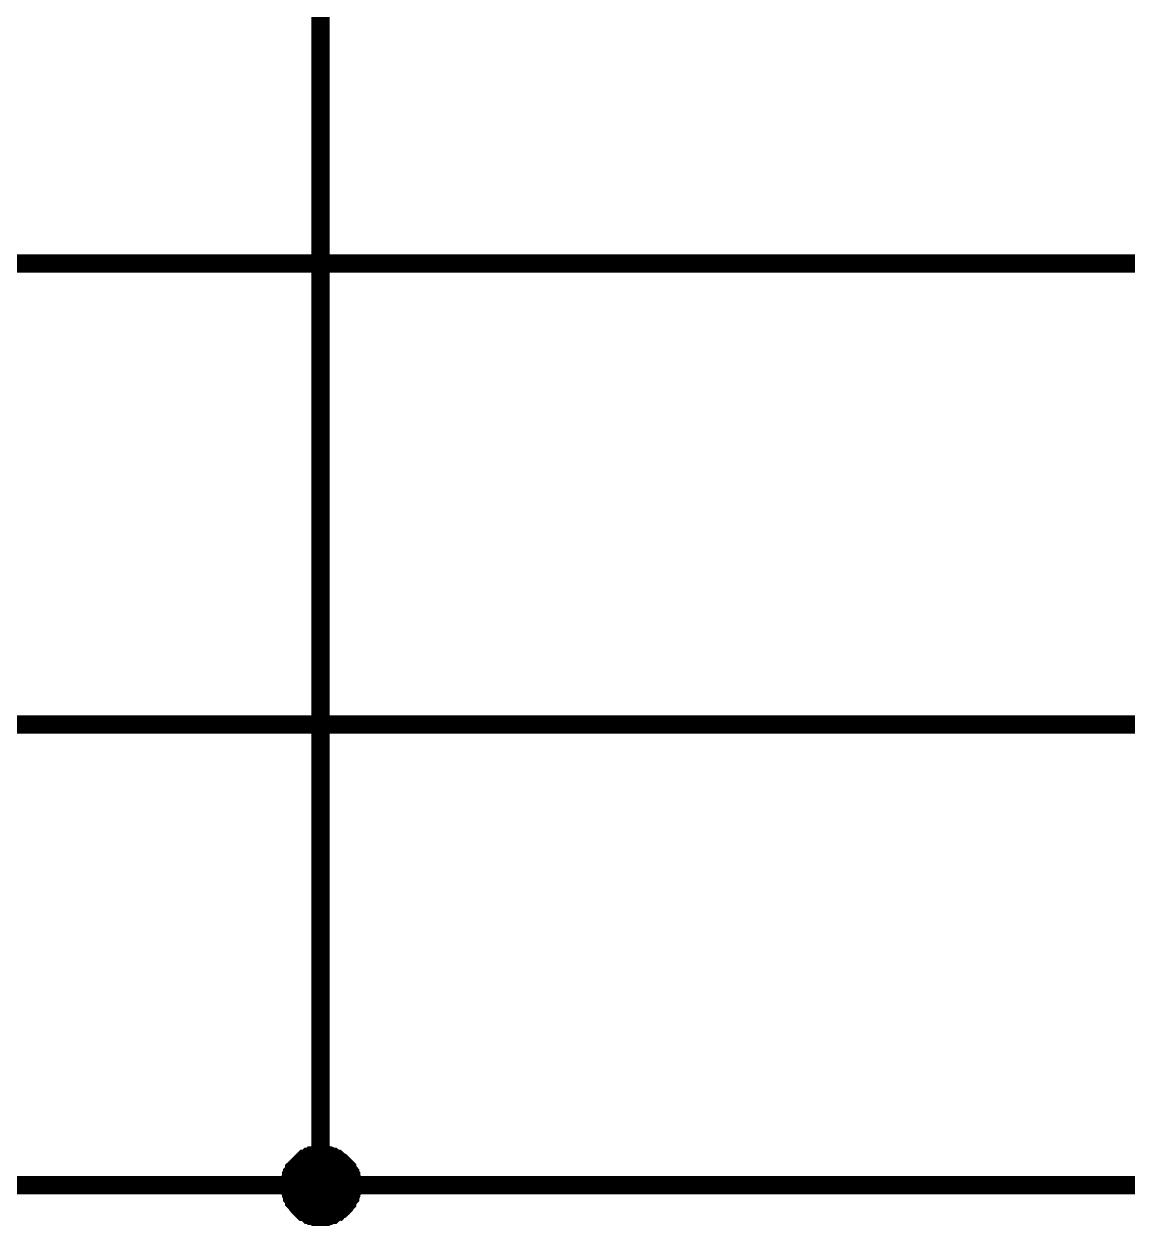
# Model space of a CAD drawing. Header units: millimetres. Extents: x 0 to 420, y 0 to 297.
# Drawn here: x 335.12 to 353.08, y 196.83 to 216.4 of the extents above; entities that cross this region are included whole.
import ezdxf

# ---------------------------------------------------------------- set-up
doc = ezdxf.new("R2010")
doc.units = ezdxf.units.MM
doc.layers.add('Sheet', color=255, linetype='Continuous')

msp = doc.modelspace()

# ---------------------------------------------------------------- linework, layer by layer
at = {"layer": 'Sheet'}
for points, const_width in [([(329.946, 197.498), (339.942, 197.498), (339.942, 224.985)], 0.3), ([(304.97, 212.5), (362.435, 212.5)], 0.3), ([(322.448, 204.999), (362.435, 204.999)], 0.3), ([(339.446, 197.498), (339.446, 197.531), (339.446, 197.547), (339.446, 197.581), (339.462, 197.597), (339.462, 197.63), (339.462, 197.647), (339.479, 197.663), (339.479, 197.696), (339.496, 197.713), (339.512, 197.73), (339.512, 197.763), (339.529, 197.779), (339.545, 197.796), (339.562, 197.812), (339.578, 197.829), (339.595, 197.845), (339.611, 197.862), (339.628, 197.879), (339.645, 197.895), (339.661, 197.912), (339.678, 197.928), (339.711, 197.928), (339.727, 197.945), (339.744, 197.961), (339.777, 197.961), (339.794, 197.978), (339.81, 197.978), (339.843, 197.978), (339.86, 197.994), (339.893, 197.994), (339.909, 197.994), (339.942, 197.994)], 0.3), ([(339.446, 197.498), (339.446, 197.531), (339.446, 197.547), (339.446, 197.581), (339.462, 197.597), (339.462, 197.63), (339.462, 197.647), (339.479, 197.663), (339.479, 197.696), (339.496, 197.713), (339.512, 197.73), (339.512, 197.763), (339.529, 197.779), (339.545, 197.796), (339.562, 197.812), (339.578, 197.829), (339.595, 197.845), (339.611, 197.862), (339.628, 197.879), (339.645, 197.895), (339.661, 197.912), (339.678, 197.928), (339.711, 197.928), (339.727, 197.945), (339.744, 197.961), (339.777, 197.961), (339.794, 197.978), (339.81, 197.978), (339.843, 197.978), (339.86, 197.994), (339.893, 197.994), (339.909, 197.994), (339.942, 197.994)], 0.3), ([(339.446, 197.498), (339.446, 197.531), (339.446, 197.547), (339.446, 197.581), (339.462, 197.597), (339.462, 197.63), (339.462, 197.647), (339.479, 197.663), (339.479, 197.696), (339.496, 197.713), (339.512, 197.73), (339.512, 197.763), (339.529, 197.779), (339.545, 197.796), (339.562, 197.812), (339.578, 197.829), (339.595, 197.845), (339.611, 197.862), (339.628, 197.879), (339.645, 197.895), (339.661, 197.912), (339.678, 197.928), (339.711, 197.928), (339.727, 197.945), (339.744, 197.961), (339.777, 197.961), (339.794, 197.978), (339.81, 197.978), (339.843, 197.978), (339.86, 197.994), (339.893, 197.994), (339.909, 197.994), (339.942, 197.994)], 0.3), ([(339.446, 197.498), (339.446, 197.531), (339.446, 197.547), (339.446, 197.581), (339.462, 197.597), (339.462, 197.63), (339.462, 197.647), (339.479, 197.663), (339.479, 197.696), (339.496, 197.713), (339.512, 197.73), (339.512, 197.763), (339.529, 197.779), (339.545, 197.796), (339.562, 197.812), (339.578, 197.829), (339.595, 197.845), (339.611, 197.862), (339.628, 197.879), (339.645, 197.895), (339.661, 197.912), (339.678, 197.928), (339.711, 197.928), (339.727, 197.945), (339.744, 197.961), (339.777, 197.961), (339.794, 197.978), (339.81, 197.978), (339.843, 197.978), (339.86, 197.994), (339.893, 197.994), (339.909, 197.994), (339.942, 197.994)], 0.3), ([(339.446, 197.498), (339.446, 197.531), (339.446, 197.547), (339.446, 197.581), (339.462, 197.597), (339.462, 197.63), (339.462, 197.647), (339.479, 197.663), (339.479, 197.696), (339.496, 197.713), (339.512, 197.73), (339.512, 197.763), (339.529, 197.779), (339.545, 197.796), (339.562, 197.812), (339.578, 197.829), (339.595, 197.845), (339.611, 197.862), (339.628, 197.879), (339.645, 197.895), (339.661, 197.912), (339.678, 197.928), (339.711, 197.928), (339.727, 197.945), (339.744, 197.961), (339.777, 197.961), (339.794, 197.978), (339.81, 197.978), (339.843, 197.978), (339.86, 197.994), (339.893, 197.994), (339.909, 197.994), (339.942, 197.994)], 0.0991), ([(339.446, 197.498), (339.446, 197.531), (339.446, 197.547), (339.446, 197.581), (339.462, 197.597), (339.462, 197.63), (339.462, 197.647), (339.479, 197.663), (339.479, 197.696), (339.496, 197.713), (339.512, 197.73), (339.512, 197.763), (339.529, 197.779), (339.545, 197.796), (339.562, 197.812), (339.578, 197.829), (339.595, 197.845), (339.611, 197.862), (339.628, 197.879), (339.645, 197.895), (339.661, 197.912), (339.678, 197.928), (339.711, 197.928), (339.727, 197.945), (339.744, 197.961), (339.777, 197.961), (339.794, 197.978), (339.81, 197.978), (339.843, 197.978), (339.86, 197.994), (339.893, 197.994), (339.909, 197.994), (339.942, 197.994)], 0.0991), ([(339.446, 197.498), (339.446, 197.531), (339.446, 197.547), (339.446, 197.581), (339.462, 197.597), (339.462, 197.63), (339.462, 197.647), (339.479, 197.663), (339.479, 197.696), (339.496, 197.713), (339.512, 197.73), (339.512, 197.763), (339.529, 197.779), (339.545, 197.796), (339.562, 197.812), (339.578, 197.829), (339.595, 197.845), (339.611, 197.862), (339.628, 197.879), (339.645, 197.895), (339.661, 197.912), (339.678, 197.928), (339.711, 197.928), (339.727, 197.945), (339.744, 197.961), (339.777, 197.961), (339.794, 197.978), (339.81, 197.978), (339.843, 197.978), (339.86, 197.994), (339.893, 197.994), (339.909, 197.994), (339.942, 197.994)], 0.0991), ([(339.446, 197.498), (339.446, 197.531), (339.446, 197.547), (339.446, 197.581), (339.462, 197.597), (339.462, 197.63), (339.462, 197.647), (339.479, 197.663), (339.479, 197.696), (339.496, 197.713), (339.512, 197.73), (339.512, 197.763), (339.529, 197.779), (339.545, 197.796), (339.562, 197.812), (339.578, 197.829), (339.595, 197.845), (339.611, 197.862), (339.628, 197.879), (339.645, 197.895), (339.661, 197.912), (339.678, 197.928), (339.711, 197.928), (339.727, 197.945), (339.744, 197.961), (339.777, 197.961), (339.794, 197.978), (339.81, 197.978), (339.843, 197.978), (339.86, 197.994), (339.893, 197.994), (339.909, 197.994), (339.942, 197.994)], 0.0991), ([(339.942, 197.994), (339.942, 197.994)], 0.3), ([(339.942, 197.994), (339.976, 197.994), (339.992, 197.994), (340.025, 197.994), (340.042, 197.978), (340.075, 197.978), (340.091, 197.978), (340.125, 197.961), (340.141, 197.961), (340.158, 197.945), (340.191, 197.928), (340.207, 197.928), (340.224, 197.912), (340.24, 197.895), (340.273, 197.879), (340.29, 197.862), (340.307, 197.845), (340.323, 197.829), (340.34, 197.812), (340.356, 197.796), (340.373, 197.779), (340.373, 197.763), (340.389, 197.73), (340.406, 197.713), (340.422, 197.696), (340.422, 197.663), (340.439, 197.647), (340.439, 197.63), (340.439, 197.597), (340.456, 197.581), (340.456, 197.547), (340.456, 197.531), (340.456, 197.498)], 0.3), ([(339.942, 197.994), (339.942, 197.994)], 0.3), ([(339.942, 197.994), (339.976, 197.994), (339.992, 197.994), (340.025, 197.994), (340.042, 197.978), (340.075, 197.978), (340.091, 197.978), (340.125, 197.961), (340.141, 197.961), (340.158, 197.945), (340.191, 197.928), (340.207, 197.928), (340.224, 197.912), (340.24, 197.895), (340.273, 197.879), (340.29, 197.862), (340.307, 197.845), (340.323, 197.829), (340.34, 197.812), (340.356, 197.796), (340.373, 197.779), (340.373, 197.763), (340.389, 197.73), (340.406, 197.713), (340.422, 197.696), (340.422, 197.663), (340.439, 197.647), (340.439, 197.63), (340.439, 197.597), (340.456, 197.581), (340.456, 197.547), (340.456, 197.531), (340.456, 197.498)], 0.3), ([(339.942, 197.994), (339.942, 197.994)], 0.3), ([(339.942, 197.994), (339.976, 197.994), (339.992, 197.994), (340.025, 197.994), (340.042, 197.978), (340.075, 197.978), (340.091, 197.978), (340.125, 197.961), (340.141, 197.961), (340.158, 197.945), (340.191, 197.928), (340.207, 197.928), (340.224, 197.912), (340.24, 197.895), (340.273, 197.879), (340.29, 197.862), (340.307, 197.845), (340.323, 197.829), (340.34, 197.812), (340.356, 197.796), (340.373, 197.779), (340.373, 197.763), (340.389, 197.73), (340.406, 197.713), (340.422, 197.696), (340.422, 197.663), (340.439, 197.647), (340.439, 197.63), (340.439, 197.597), (340.456, 197.581), (340.456, 197.547), (340.456, 197.531), (340.456, 197.498)], 0.3), ([(339.942, 197.994), (339.942, 197.994)], 0.3), ([(339.942, 197.994), (339.976, 197.994), (339.992, 197.994), (340.025, 197.994), (340.042, 197.978), (340.075, 197.978), (340.091, 197.978), (340.125, 197.961), (340.141, 197.961), (340.158, 197.945), (340.191, 197.928), (340.207, 197.928), (340.224, 197.912), (340.24, 197.895), (340.273, 197.879), (340.29, 197.862), (340.307, 197.845), (340.323, 197.829), (340.34, 197.812), (340.356, 197.796), (340.373, 197.779), (340.373, 197.763), (340.389, 197.73), (340.406, 197.713), (340.422, 197.696), (340.422, 197.663), (340.439, 197.647), (340.439, 197.63), (340.439, 197.597), (340.456, 197.581), (340.456, 197.547), (340.456, 197.531), (340.456, 197.498)], 0.3), ([(339.942, 197.994), (339.942, 197.994)], 0.0991), ([(339.942, 197.994), (339.976, 197.994), (339.992, 197.994), (340.025, 197.994), (340.042, 197.978), (340.075, 197.978), (340.091, 197.978), (340.125, 197.961), (340.141, 197.961), (340.158, 197.945), (340.191, 197.928), (340.207, 197.928), (340.224, 197.912), (340.24, 197.895), (340.273, 197.879), (340.29, 197.862), (340.307, 197.845), (340.323, 197.829), (340.34, 197.812), (340.356, 197.796), (340.373, 197.779), (340.373, 197.763), (340.389, 197.73), (340.406, 197.713), (340.422, 197.696), (340.422, 197.663), (340.439, 197.647), (340.439, 197.63), (340.439, 197.597), (340.456, 197.581), (340.456, 197.547), (340.456, 197.531), (340.456, 197.498)], 0.0991), ([(339.942, 197.994), (339.942, 197.994)], 0.0991), ([(339.942, 197.994), (339.976, 197.994), (339.992, 197.994), (340.025, 197.994), (340.042, 197.978), (340.075, 197.978), (340.091, 197.978), (340.125, 197.961), (340.141, 197.961), (340.158, 197.945), (340.191, 197.928), (340.207, 197.928), (340.224, 197.912), (340.24, 197.895), (340.273, 197.879), (340.29, 197.862), (340.307, 197.845), (340.323, 197.829), (340.34, 197.812), (340.356, 197.796), (340.373, 197.779), (340.373, 197.763), (340.389, 197.73), (340.406, 197.713), (340.422, 197.696), (340.422, 197.663), (340.439, 197.647), (340.439, 197.63), (340.439, 197.597), (340.456, 197.581), (340.456, 197.547), (340.456, 197.531), (340.456, 197.498)], 0.0991), ([(339.942, 197.994), (339.942, 197.994)], 0.0991), ([(339.942, 197.994), (339.976, 197.994), (339.992, 197.994), (340.025, 197.994), (340.042, 197.978), (340.075, 197.978), (340.091, 197.978), (340.125, 197.961), (340.141, 197.961), (340.158, 197.945), (340.191, 197.928), (340.207, 197.928), (340.224, 197.912), (340.24, 197.895), (340.273, 197.879), (340.29, 197.862), (340.307, 197.845), (340.323, 197.829), (340.34, 197.812), (340.356, 197.796), (340.373, 197.779), (340.373, 197.763), (340.389, 197.73), (340.406, 197.713), (340.422, 197.696), (340.422, 197.663), (340.439, 197.647), (340.439, 197.63), (340.439, 197.597), (340.456, 197.581), (340.456, 197.547), (340.456, 197.531), (340.456, 197.498)], 0.0991), ([(339.942, 197.994), (339.942, 197.994)], 0.0991), ([(339.942, 197.994), (339.976, 197.994), (339.992, 197.994), (340.025, 197.994), (340.042, 197.978), (340.075, 197.978), (340.091, 197.978), (340.125, 197.961), (340.141, 197.961), (340.158, 197.945), (340.191, 197.928), (340.207, 197.928), (340.224, 197.912), (340.24, 197.895), (340.273, 197.879), (340.29, 197.862), (340.307, 197.845), (340.323, 197.829), (340.34, 197.812), (340.356, 197.796), (340.373, 197.779), (340.373, 197.763), (340.389, 197.73), (340.406, 197.713), (340.422, 197.696), (340.422, 197.663), (340.439, 197.647), (340.439, 197.63), (340.439, 197.597), (340.456, 197.581), (340.456, 197.547), (340.456, 197.531), (340.456, 197.498)], 0.0991), ([(339.942, 196.984), (339.909, 196.984), (339.893, 196.984), (339.86, 196.984), (339.843, 197.001), (339.81, 197.001), (339.794, 197.001), (339.777, 197.018), (339.744, 197.018), (339.727, 197.034), (339.711, 197.051), (339.678, 197.067), (339.661, 197.067), (339.645, 197.084), (339.628, 197.1), (339.611, 197.117), (339.595, 197.133), (339.578, 197.15), (339.562, 197.167), (339.545, 197.2), (339.529, 197.216), (339.512, 197.233), (339.512, 197.249), (339.496, 197.282), (339.479, 197.299), (339.479, 197.316), (339.462, 197.349), (339.462, 197.365), (339.462, 197.398), (339.446, 197.415), (339.446, 197.448), (339.446, 197.465), (339.446, 197.498)], 0.3), ([(339.446, 197.498), (339.446, 197.498)], 0.3), ([(339.942, 196.984), (339.909, 196.984), (339.893, 196.984), (339.86, 196.984), (339.843, 197.001), (339.81, 197.001), (339.794, 197.001), (339.777, 197.018), (339.744, 197.018), (339.727, 197.034), (339.711, 197.051), (339.678, 197.067), (339.661, 197.067), (339.645, 197.084), (339.628, 197.1), (339.611, 197.117), (339.595, 197.133), (339.578, 197.15), (339.562, 197.167), (339.545, 197.2), (339.529, 197.216), (339.512, 197.233), (339.512, 197.249), (339.496, 197.282), (339.479, 197.299), (339.479, 197.316), (339.462, 197.349), (339.462, 197.365), (339.462, 197.398), (339.446, 197.415), (339.446, 197.448), (339.446, 197.465), (339.446, 197.498)], 0.3), ([(339.446, 197.498), (339.446, 197.498)], 0.3), ([(339.942, 196.984), (339.909, 196.984), (339.893, 196.984), (339.86, 196.984), (339.843, 197.001), (339.81, 197.001), (339.794, 197.001), (339.777, 197.018), (339.744, 197.018), (339.727, 197.034), (339.711, 197.051), (339.678, 197.067), (339.661, 197.067), (339.645, 197.084), (339.628, 197.1), (339.611, 197.117), (339.595, 197.133), (339.578, 197.15), (339.562, 197.167), (339.545, 197.2), (339.529, 197.216), (339.512, 197.233), (339.512, 197.249), (339.496, 197.282), (339.479, 197.299), (339.479, 197.316), (339.462, 197.349), (339.462, 197.365), (339.462, 197.398), (339.446, 197.415), (339.446, 197.448), (339.446, 197.465), (339.446, 197.498)], 0.3), ([(339.446, 197.498), (339.446, 197.498)], 0.3), ([(339.942, 196.984), (339.909, 196.984), (339.893, 196.984), (339.86, 196.984), (339.843, 197.001), (339.81, 197.001), (339.794, 197.001), (339.777, 197.018), (339.744, 197.018), (339.727, 197.034), (339.711, 197.051), (339.678, 197.067), (339.661, 197.067), (339.645, 197.084), (339.628, 197.1), (339.611, 197.117), (339.595, 197.133), (339.578, 197.15), (339.562, 197.167), (339.545, 197.2), (339.529, 197.216), (339.512, 197.233), (339.512, 197.249), (339.496, 197.282), (339.479, 197.299), (339.479, 197.316), (339.462, 197.349), (339.462, 197.365), (339.462, 197.398), (339.446, 197.415), (339.446, 197.448), (339.446, 197.465), (339.446, 197.498)], 0.3), ([(339.446, 197.498), (339.446, 197.498)], 0.3), ([(340.456, 197.498), (340.456, 197.465), (340.456, 197.448), (340.456, 197.415), (340.439, 197.398), (340.439, 197.365), (340.439, 197.349), (340.422, 197.316), (340.422, 197.299), (340.406, 197.282), (340.389, 197.249), (340.373, 197.233), (340.373, 197.216), (340.356, 197.2), (340.34, 197.167), (340.323, 197.15), (340.307, 197.133), (340.29, 197.117), (340.273, 197.1), (340.24, 197.084), (340.224, 197.067), (340.207, 197.067), (340.191, 197.051), (340.158, 197.034), (340.141, 197.018), (340.125, 197.018), (340.091, 197.001), (340.075, 197.001), (340.042, 197.001), (340.025, 196.984), (339.992, 196.984), (339.976, 196.984), (339.942, 196.984)], 0.3), ([(339.942, 197.498), (362.435, 197.498)], 0.3), ([(340.456, 197.498), (340.456, 197.465), (340.456, 197.448), (340.456, 197.415), (340.439, 197.398), (340.439, 197.365), (340.439, 197.349), (340.422, 197.316), (340.422, 197.299), (340.406, 197.282), (340.389, 197.249), (340.373, 197.233), (340.373, 197.216), (340.356, 197.2), (340.34, 197.167), (340.323, 197.15), (340.307, 197.133), (340.29, 197.117), (340.273, 197.1), (340.24, 197.084), (340.224, 197.067), (340.207, 197.067), (340.191, 197.051), (340.158, 197.034), (340.141, 197.018), (340.125, 197.018), (340.091, 197.001), (340.075, 197.001), (340.042, 197.001), (340.025, 196.984), (339.992, 196.984), (339.976, 196.984), (339.942, 196.984)], 0.3), ([(340.456, 197.498), (340.456, 197.465), (340.456, 197.448), (340.456, 197.415), (340.439, 197.398), (340.439, 197.365), (340.439, 197.349), (340.422, 197.316), (340.422, 197.299), (340.406, 197.282), (340.389, 197.249), (340.373, 197.233), (340.373, 197.216), (340.356, 197.2), (340.34, 197.167), (340.323, 197.15), (340.307, 197.133), (340.29, 197.117), (340.273, 197.1), (340.24, 197.084), (340.224, 197.067), (340.207, 197.067), (340.191, 197.051), (340.158, 197.034), (340.141, 197.018), (340.125, 197.018), (340.091, 197.001), (340.075, 197.001), (340.042, 197.001), (340.025, 196.984), (339.992, 196.984), (339.976, 196.984), (339.942, 196.984)], 0.3), ([(340.456, 197.498), (340.456, 197.465), (340.456, 197.448), (340.456, 197.415), (340.439, 197.398), (340.439, 197.365), (340.439, 197.349), (340.422, 197.316), (340.422, 197.299), (340.406, 197.282), (340.389, 197.249), (340.373, 197.233), (340.373, 197.216), (340.356, 197.2), (340.34, 197.167), (340.323, 197.15), (340.307, 197.133), (340.29, 197.117), (340.273, 197.1), (340.24, 197.084), (340.224, 197.067), (340.207, 197.067), (340.191, 197.051), (340.158, 197.034), (340.141, 197.018), (340.125, 197.018), (340.091, 197.001), (340.075, 197.001), (340.042, 197.001), (340.025, 196.984), (339.992, 196.984), (339.976, 196.984), (339.942, 196.984)], 0.3), ([(340.456, 197.498), (340.456, 197.498), (340.456, 197.498), (340.456, 197.498), (340.456, 197.498), (340.456, 197.498), (340.456, 197.498), (340.456, 197.498), (340.456, 197.498), (340.456, 197.498), (340.456, 197.498), (340.456, 197.498), (340.456, 197.498), (340.456, 197.498), (340.456, 197.498), (340.456, 197.498), (340.456, 197.498), (340.456, 197.498), (340.456, 197.498), (340.456, 197.498), (340.456, 197.498), (340.456, 197.498), (340.456, 197.498), (340.456, 197.498), (340.456, 197.498), (340.456, 197.498), (340.456, 197.498), (340.456, 197.498), (340.456, 197.498), (340.456, 197.498), (340.456, 197.498), (340.456, 197.498), (340.456, 197.498)], 0.3), ([(340.456, 197.498), (340.456, 197.498)], 0.3), ([(340.456, 197.498), (340.456, 197.498), (340.456, 197.498), (340.456, 197.498), (340.456, 197.498), (340.456, 197.498), (340.456, 197.498), (340.456, 197.498), (340.456, 197.498), (340.456, 197.498), (340.456, 197.498), (340.456, 197.498), (340.456, 197.498), (340.456, 197.498), (340.456, 197.498), (340.456, 197.498), (340.456, 197.498), (340.456, 197.498), (340.456, 197.498), (340.456, 197.498), (340.456, 197.498), (340.456, 197.498), (340.456, 197.498), (340.456, 197.498), (340.456, 197.498), (340.456, 197.498), (340.456, 197.498), (340.456, 197.498), (340.456, 197.498), (340.456, 197.498), (340.456, 197.498), (340.456, 197.498), (340.456, 197.498)], 0.3), ([(340.456, 197.498), (340.456, 197.498)], 0.3), ([(340.456, 197.498), (340.456, 197.498), (340.456, 197.498), (340.456, 197.498), (340.456, 197.498), (340.456, 197.498), (340.456, 197.498), (340.456, 197.498), (340.456, 197.498), (340.456, 197.498), (340.456, 197.498), (340.456, 197.498), (340.456, 197.498), (340.456, 197.498), (340.456, 197.498), (340.456, 197.498), (340.456, 197.498), (340.456, 197.498), (340.456, 197.498), (340.456, 197.498), (340.456, 197.498), (340.456, 197.498), (340.456, 197.498), (340.456, 197.498), (340.456, 197.498), (340.456, 197.498), (340.456, 197.498), (340.456, 197.498), (340.456, 197.498), (340.456, 197.498), (340.456, 197.498), (340.456, 197.498), (340.456, 197.498)], 0.3), ([(340.456, 197.498), (340.456, 197.498)], 0.3), ([(340.456, 197.498), (340.456, 197.498), (340.456, 197.498), (340.456, 197.498), (340.456, 197.498), (340.456, 197.498), (340.456, 197.498), (340.456, 197.498), (340.456, 197.498), (340.456, 197.498), (340.456, 197.498), (340.456, 197.498), (340.456, 197.498), (340.456, 197.498), (340.456, 197.498), (340.456, 197.498), (340.456, 197.498), (340.456, 197.498), (340.456, 197.498), (340.456, 197.498), (340.456, 197.498), (340.456, 197.498), (340.456, 197.498), (340.456, 197.498), (340.456, 197.498), (340.456, 197.498), (340.456, 197.498), (340.456, 197.498), (340.456, 197.498), (340.456, 197.498), (340.456, 197.498), (340.456, 197.498), (340.456, 197.498)], 0.3), ([(340.456, 197.498), (340.456, 197.498)], 0.3), ([(339.942, 196.984), (339.909, 196.984), (339.893, 196.984), (339.86, 196.984), (339.843, 197.001), (339.81, 197.001), (339.794, 197.001), (339.777, 197.018), (339.744, 197.018), (339.727, 197.034), (339.711, 197.051), (339.678, 197.067), (339.661, 197.067), (339.645, 197.084), (339.628, 197.1), (339.611, 197.117), (339.595, 197.133), (339.578, 197.15), (339.562, 197.167), (339.545, 197.2), (339.529, 197.216), (339.512, 197.233), (339.512, 197.249), (339.496, 197.282), (339.479, 197.299), (339.479, 197.316), (339.462, 197.349), (339.462, 197.365), (339.462, 197.398), (339.446, 197.415), (339.446, 197.448), (339.446, 197.465), (339.446, 197.498)], 0.0991), ([(339.446, 197.498), (339.446, 197.498)], 0.0991), ([(339.942, 196.984), (339.909, 196.984), (339.893, 196.984), (339.86, 196.984), (339.843, 197.001), (339.81, 197.001), (339.794, 197.001), (339.777, 197.018), (339.744, 197.018), (339.727, 197.034), (339.711, 197.051), (339.678, 197.067), (339.661, 197.067), (339.645, 197.084), (339.628, 197.1), (339.611, 197.117), (339.595, 197.133), (339.578, 197.15), (339.562, 197.167), (339.545, 197.2), (339.529, 197.216), (339.512, 197.233), (339.512, 197.249), (339.496, 197.282), (339.479, 197.299), (339.479, 197.316), (339.462, 197.349), (339.462, 197.365), (339.462, 197.398), (339.446, 197.415), (339.446, 197.448), (339.446, 197.465), (339.446, 197.498)], 0.0991), ([(339.446, 197.498), (339.446, 197.498)], 0.0991), ([(339.942, 196.984), (339.909, 196.984), (339.893, 196.984), (339.86, 196.984), (339.843, 197.001), (339.81, 197.001), (339.794, 197.001), (339.777, 197.018), (339.744, 197.018), (339.727, 197.034), (339.711, 197.051), (339.678, 197.067), (339.661, 197.067), (339.645, 197.084), (339.628, 197.1), (339.611, 197.117), (339.595, 197.133), (339.578, 197.15), (339.562, 197.167), (339.545, 197.2), (339.529, 197.216), (339.512, 197.233), (339.512, 197.249), (339.496, 197.282), (339.479, 197.299), (339.479, 197.316), (339.462, 197.349), (339.462, 197.365), (339.462, 197.398), (339.446, 197.415), (339.446, 197.448), (339.446, 197.465), (339.446, 197.498)], 0.0991), ([(339.446, 197.498), (339.446, 197.498)], 0.0991), ([(339.942, 196.984), (339.909, 196.984), (339.893, 196.984), (339.86, 196.984), (339.843, 197.001), (339.81, 197.001), (339.794, 197.001), (339.777, 197.018), (339.744, 197.018), (339.727, 197.034), (339.711, 197.051), (339.678, 197.067), (339.661, 197.067), (339.645, 197.084), (339.628, 197.1), (339.611, 197.117), (339.595, 197.133), (339.578, 197.15), (339.562, 197.167), (339.545, 197.2), (339.529, 197.216), (339.512, 197.233), (339.512, 197.249), (339.496, 197.282), (339.479, 197.299), (339.479, 197.316), (339.462, 197.349), (339.462, 197.365), (339.462, 197.398), (339.446, 197.415), (339.446, 197.448), (339.446, 197.465), (339.446, 197.498)], 0.0991), ([(339.446, 197.498), (339.446, 197.498)], 0.0991), ([(340.456, 197.498), (340.456, 197.465), (340.456, 197.448), (340.456, 197.415), (340.439, 197.398), (340.439, 197.365), (340.439, 197.349), (340.422, 197.316), (340.422, 197.299), (340.406, 197.282), (340.389, 197.249), (340.373, 197.233), (340.373, 197.216), (340.356, 197.2), (340.34, 197.167), (340.323, 197.15), (340.307, 197.133), (340.29, 197.117), (340.273, 197.1), (340.24, 197.084), (340.224, 197.067), (340.207, 197.067), (340.191, 197.051), (340.158, 197.034), (340.141, 197.018), (340.125, 197.018), (340.091, 197.001), (340.075, 197.001), (340.042, 197.001), (340.025, 196.984), (339.992, 196.984), (339.976, 196.984), (339.942, 196.984)], 0.0991), ([(340.456, 197.498), (340.456, 197.465), (340.456, 197.448), (340.456, 197.415), (340.439, 197.398), (340.439, 197.365), (340.439, 197.349), (340.422, 197.316), (340.422, 197.299), (340.406, 197.282), (340.389, 197.249), (340.373, 197.233), (340.373, 197.216), (340.356, 197.2), (340.34, 197.167), (340.323, 197.15), (340.307, 197.133), (340.29, 197.117), (340.273, 197.1), (340.24, 197.084), (340.224, 197.067), (340.207, 197.067), (340.191, 197.051), (340.158, 197.034), (340.141, 197.018), (340.125, 197.018), (340.091, 197.001), (340.075, 197.001), (340.042, 197.001), (340.025, 196.984), (339.992, 196.984), (339.976, 196.984), (339.942, 196.984)], 0.0991), ([(340.456, 197.498), (340.456, 197.465), (340.456, 197.448), (340.456, 197.415), (340.439, 197.398), (340.439, 197.365), (340.439, 197.349), (340.422, 197.316), (340.422, 197.299), (340.406, 197.282), (340.389, 197.249), (340.373, 197.233), (340.373, 197.216), (340.356, 197.2), (340.34, 197.167), (340.323, 197.15), (340.307, 197.133), (340.29, 197.117), (340.273, 197.1), (340.24, 197.084), (340.224, 197.067), (340.207, 197.067), (340.191, 197.051), (340.158, 197.034), (340.141, 197.018), (340.125, 197.018), (340.091, 197.001), (340.075, 197.001), (340.042, 197.001), (340.025, 196.984), (339.992, 196.984), (339.976, 196.984), (339.942, 196.984)], 0.0991), ([(340.456, 197.498), (340.456, 197.465), (340.456, 197.448), (340.456, 197.415), (340.439, 197.398), (340.439, 197.365), (340.439, 197.349), (340.422, 197.316), (340.422, 197.299), (340.406, 197.282), (340.389, 197.249), (340.373, 197.233), (340.373, 197.216), (340.356, 197.2), (340.34, 197.167), (340.323, 197.15), (340.307, 197.133), (340.29, 197.117), (340.273, 197.1), (340.24, 197.084), (340.224, 197.067), (340.207, 197.067), (340.191, 197.051), (340.158, 197.034), (340.141, 197.018), (340.125, 197.018), (340.091, 197.001), (340.075, 197.001), (340.042, 197.001), (340.025, 196.984), (339.992, 196.984), (339.976, 196.984), (339.942, 196.984)], 0.0991), ([(340.456, 197.498), (340.456, 197.498), (340.456, 197.498), (340.456, 197.498), (340.456, 197.498), (340.456, 197.498), (340.456, 197.498), (340.456, 197.498), (340.456, 197.498), (340.456, 197.498), (340.456, 197.498), (340.456, 197.498), (340.456, 197.498), (340.456, 197.498), (340.456, 197.498), (340.456, 197.498), (340.456, 197.498), (340.456, 197.498), (340.456, 197.498), (340.456, 197.498), (340.456, 197.498), (340.456, 197.498), (340.456, 197.498), (340.456, 197.498), (340.456, 197.498), (340.456, 197.498), (340.456, 197.498), (340.456, 197.498), (340.456, 197.498), (340.456, 197.498), (340.456, 197.498), (340.456, 197.498), (340.456, 197.498)], 0.0991), ([(340.456, 197.498), (340.456, 197.498)], 0.0991), ([(340.456, 197.498), (340.456, 197.498), (340.456, 197.498), (340.456, 197.498), (340.456, 197.498), (340.456, 197.498), (340.456, 197.498), (340.456, 197.498), (340.456, 197.498), (340.456, 197.498), (340.456, 197.498), (340.456, 197.498), (340.456, 197.498), (340.456, 197.498), (340.456, 197.498), (340.456, 197.498), (340.456, 197.498), (340.456, 197.498), (340.456, 197.498), (340.456, 197.498), (340.456, 197.498), (340.456, 197.498), (340.456, 197.498), (340.456, 197.498), (340.456, 197.498), (340.456, 197.498), (340.456, 197.498), (340.456, 197.498), (340.456, 197.498), (340.456, 197.498), (340.456, 197.498), (340.456, 197.498), (340.456, 197.498)], 0.0991), ([(340.456, 197.498), (340.456, 197.498)], 0.0991), ([(340.456, 197.498), (340.456, 197.498), (340.456, 197.498), (340.456, 197.498), (340.456, 197.498), (340.456, 197.498), (340.456, 197.498), (340.456, 197.498), (340.456, 197.498), (340.456, 197.498), (340.456, 197.498), (340.456, 197.498), (340.456, 197.498), (340.456, 197.498), (340.456, 197.498), (340.456, 197.498), (340.456, 197.498), (340.456, 197.498), (340.456, 197.498), (340.456, 197.498), (340.456, 197.498), (340.456, 197.498), (340.456, 197.498), (340.456, 197.498), (340.456, 197.498), (340.456, 197.498), (340.456, 197.498), (340.456, 197.498), (340.456, 197.498), (340.456, 197.498), (340.456, 197.498), (340.456, 197.498), (340.456, 197.498)], 0.0991), ([(340.456, 197.498), (340.456, 197.498)], 0.0991), ([(340.456, 197.498), (340.456, 197.498), (340.456, 197.498), (340.456, 197.498), (340.456, 197.498), (340.456, 197.498), (340.456, 197.498), (340.456, 197.498), (340.456, 197.498), (340.456, 197.498), (340.456, 197.498), (340.456, 197.498), (340.456, 197.498), (340.456, 197.498), (340.456, 197.498), (340.456, 197.498), (340.456, 197.498), (340.456, 197.498), (340.456, 197.498), (340.456, 197.498), (340.456, 197.498), (340.456, 197.498), (340.456, 197.498), (340.456, 197.498), (340.456, 197.498), (340.456, 197.498), (340.456, 197.498), (340.456, 197.498), (340.456, 197.498), (340.456, 197.498), (340.456, 197.498), (340.456, 197.498), (340.456, 197.498)], 0.0991), ([(340.456, 197.498), (340.456, 197.498)], 0.0991)]:
    msp.add_lwpolyline(points, dxfattribs=dict(at, const_width=const_width))
at = {"layer": 'Sheet', "const_width": 0.508}
msp.add_lwpolyline([(339.746, 197.5, 1), (340.254, 197.5, 1)], format="xyb", close=True, dxfattribs=at)

doc.saveas('drawing.dxf')
